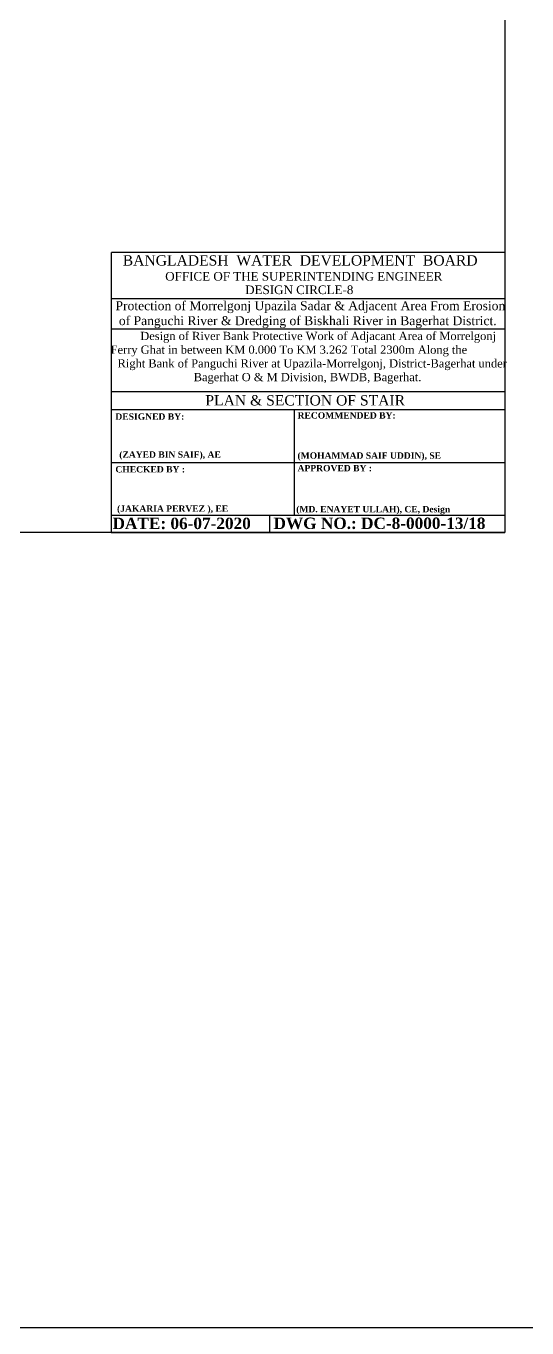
# Model space of a CAD drawing. Header units: metres. Extents: x -2434 to 11656, y -15288 to 8109.
# Drawn here: x 2527.3 to 2586, y -14191.8 to -14039 of the extents above; entities that cross this region are included whole.
import ezdxf
from ezdxf.enums import TextEntityAlignment as Align

# ---------------------------------------------------------------- set-up
doc = ezdxf.new("R2010")
doc.units = ezdxf.units.M
doc.layers.add('Layer1', color=7, linetype='Continuous', lineweight=13)
doc.layers.add('LINE', color=7, linetype='Continuous')
doc.styles.add('Kazi_T_H', font='timesbd.ttf')
doc.styles.get("Standard").update_dxf_attribs({"font": 'times.ttf'})

msp = doc.modelspace()

# ---------------------------------------------------------------- linework, layer by layer
at = {"color": 0, "linetype": 'Continuous', "lineweight": -3, "ltscale": 0.5}
msp.add_line((2537.297374, -14098.457159), (2583.429795, -14098.457159), dxfattribs=at)
at = {"color": 0, "lineweight": -3, "ltscale": 0.5}
msp.add_lwpolyline([(-254.448511, -13898.58967), (3621.057254, -13898.58967), (3621.057254, -14191.821671), (-254.448511, -14191.821671)], close=True, dxfattribs=at)
at = {"layer": 'Layer1', "color": 7, "lineweight": 30}
msp.add_lwpolyline([(2547.397381, -14098.457159), (2414.106384, -14098.457159), (2414.106384, -13980.552), (2583.429795, -13980.552), (2583.429795, -14073.345252), (2583.429795, -14094.613089), (2583.429795, -14098.457159)], close=True, dxfattribs=at)
at = {"layer": 'LINE', "color": 0, "linetype": 'ByBlock', "lineweight": -3, "ltscale": 0.5}
for p, q in [((2537.297374, -14065.589938), (2537.297374, -14098.457159)), ((2583.468122, -14065.589938), (2537.335701, -14065.589938)), ((2583.468122, -14071.044622), (2537.335701, -14071.044622)), ((2583.429795, -14074.617687), (2537.297374, -14074.617687)), ((2583.429795, -14081.970538), (2537.297374, -14081.970538)), ((2583.429795, -14084.058713), (2537.297374, -14084.058713)), ((2558.772678, -14096.439921), (2558.772678, -14084.058713)), ((2537.297374, -14090.249317), (2583.429795, -14090.249317)), ((2537.297374, -14096.439921), (2583.429795, -14096.439921)), ((2555.91045, -14098.457159), (2555.91045, -14096.439921))]:
    msp.add_line(p, q, dxfattribs=at)

# ---------------------------------------------------------------- texts
for s, height, p in [('BANGLADESH  WATER  DEVELOPMENT  BOARD', 1.21237071, (2559.449795, -14067.139813)), ('OFFICE OF THE SUPERINTENDING ENGINEER', 1.01119536, (2559.876019, -14068.908109)), ('DESIGN CIRCLE-8', 1.01119536, (2559.34369, -14070.489663)), ('PLAN & SECTION OF STAIR ', 1.21343443, (2560.271826, -14083.561697))]:
    msp.add_text(s, height=height, dxfattribs=at).set_placement(p, align=Align.CENTER)
at = {"layer": 'LINE', "color": 0, "linetype": 'ByBlock', "lineweight": -3, "ltscale": 0.5, "style": 'Kazi_T_H'}
for s, height, p in [('DESIGNED BY:', 0.74287248, (2537.784324, -14085.231461)), ('RECOMMENDED BY:', 0.74287248, (2559.144114, -14085.098735)), ('(ZAYED BIN SAIF), AE', 0.74287248, (2538.238276, -14089.689264)), ('(MOHAMMAD SAIF UDDIN), SE ', 0.74287248, (2559.137455, -14089.807119)), ('CHECKED BY :', 0.74287248, (2537.784324, -14091.422065)), ('APPROVED BY :', 0.74287248, (2559.144114, -14091.289339)), ('(JAKARIA PERVEZ ), EE', 0.74287248, (2537.980454, -14096.034917)), ('(MD. ENAYET ULLAH), CE, Design ', 0.74287248, (2558.988712, -14096.102671)), ('DATE: 06-07-2020', 1.33717047, (2537.45082, -14098.067537)), ('DWG NO.: DC-8-0000-13/18', 1.33717047, (2556.324126, -14098.054042))]:
    msp.add_text(s, height=height, dxfattribs=at).set_placement(p)
at = {"layer": 'LINE', "color": 0, "linetype": 'ByBlock', "lineweight": -3, "ltscale": 0.5}
for s, insert, char_height, width, attachment_point in [('{\\fTimes New Roman|b1|i0|c0|p18; }Protection of Morrelgonj Upazila Sadar & Adjacent Area From Erosion   \\P  of Panguchi River & Dredging of Biskhali River in Bagerhat District.', (2537.402455, -14071.328777), 1.052602897, 45.99891336, 1), ('                {\\H0.85x;Design of River Bank Protective Work of Adjacant Area of Morrelgonj \\PFerry Ghat in between KM 0.000 To KM 3.262 Total 2300m Along the\\P               Right Bank of Panguchi River at Upazila-Morrelgonj, District-Bagerhat under \\P            Bagerhat O & M Division, BWDB, Bagerhat.}', (2558.127602, -14074.917756), 1.13597312, 55.67988952, 2)]:
    msp.add_mtext(s, dxfattribs=dict(at, insert=insert, char_height=char_height, width=width, attachment_point=attachment_point))

doc.saveas('drawing.dxf')
